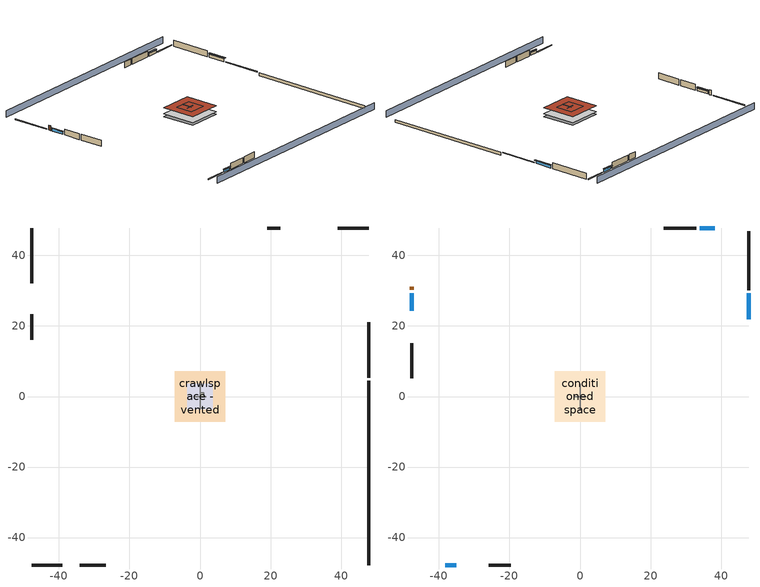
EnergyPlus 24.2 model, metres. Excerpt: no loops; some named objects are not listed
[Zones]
central ac and furnace airloop ret air zone
 floor adiabatic (AdiabaticConst): 0,0 0,1 1,1 1,0 z0
 wall adiabatic (AdiabaticConst): 0,1 0,0 1,0 1,1 0,1 z0:1
 ceiling adiabatic (AdiabaticConst): 1,0 1,1 0,1 0,0 z1
crawlspace - vented
 floor foundation (Slab2 construction): -7.11,-7.11 -7.11,7.11 7.11,7.11 7.11,-7.11 z-0.91
 wall outside (RimJoist1 construction): 47.78,5.36 47.78,21.03 z0.3:0.61
 wall outside (RimJoist2 construction): -47.78,-47.78 -39.1,-47.78 z0.3:0.61
 wall outside (RimJoist3 construction): -47.78,47.78 -47.78,32.12 z0.3:0.61
 wall outside (RimJoist4 construction): 47.78,47.78 39.1,47.78 z0.3:0.61
 wall foundation (FoundationWall1 construction): 47.78,-47.78 47.78,4.43 z-0.91:0.3
garage
 floor foundation (Slab1 construction): -3.66,-3.66 -3.66,3.66 3.66,3.66 3.66,-3.66 z0
 wall outside (Wall1 construction): -34.1,-47.78 -26.79,-47.78 z0.3:2.74
 wall outside (Wall2 construction): -47.78,23.36 -47.78,16.04 z0.3:2.74
 wall outside (Wall9 construction): 22.78,47.78 19.12,47.78 z0.3:2.74
 wall to conditioned space (Wall5 construction Reversed): 0,-3.66 0,3.66 z0.3:2.74
 wall to conditioned space (Wall6 construction Reversed): 1.83,0 -1.83,0 z0.3:2.74
 roof outside (Roof1 construction): -3.66,3.66 -3.66,-3.66 3.66,-3.66 3.66,3.66 z2.74
conditioned space
 floor to crawlspace - vented (Floor1 construction): -7.11,-7.11 -7.11,7.11 7.11,7.11 7.11,-7.11 z0.3
 wall outside (AdiabaticWallConstruction 1): -47.78,31.19 -47.78,30.27 z0.3:2.34
 wall outside (AdiabaticWallConstruction): 47.78,21.95 47.78,29.27 z0.3:1.52; -38.17,-47.78 -35.03,-47.78 z0.3:1.37; -47.78,29.34 -47.78,24.28 z0.3:1.43; 38.17,47.78 33.89,47.78 z0.3:1.46
 wall outside (Wall3 construction): 47.78,30.2 47.78,46.85 z0.3:2.74
 wall outside (Wall4 construction): -25.86,-47.78 -19.6,-47.78 z0.3:2.74
 wall outside (Wall7 construction): -47.78,15.11 -47.78,5.22 z0.3:2.74
 wall outside (Wall8 construction): 32.96,47.78 23.71,47.78 z0.3:2.74
 window (WindowConstruction): 47.78,21.96 47.78,29.27 z0.3:1.52
 window (WindowConstruction 1): -38.17,-47.78 -35.03,-47.78 z0.3:1.37
 window (WindowConstruction 2): -47.78,29.34 -47.78,24.29 z0.3:1.43
 window (WindowConstruction 3): 38.17,47.78 33.89,47.78 z0.3:1.46
 door (Door): -47.78,31.19 -47.78,30.27 z0.3:2.34
 roof outside (Roof2 construction): -7.11,7.11 -7.11,-7.11 7.11,-7.11 7.11,7.11 z2.74
shading: 47.78,52.35 -47.78,52.35 / -47.78,-52.35 47.78,-52.35 z0:2.74; 47.78,29.58 47.78,21.65 48.39,21.65 48.39,29.58 z1.83; -34.73,-47.78 -38.47,-47.78 -38.47,-48.39 -34.73,-48.39 z1.68; -47.78,23.98 -47.78,29.65 -48.39,29.65 -48.39,23.98 z1.74; 33.59,47.78 38.47,47.78 38.47,48.39 33.59,48.39 z1.77
[Building]
Building 1: Terrain=Suburbs
[Site:Location]
Portland Intl Arpt_OR: Latitude {deg}=45.59; Longitude {deg}=-122.6; Time Zone {hr}=-8; Elevation {m}=33; Keep Site Location Information=Yes
[Site:GroundTemperature:Shallow]
10.2558, 8.96328, 8.85977, 9.47314, 11.9355, 14.3863, 16.5111, 17.8571, 17.9714, 16.8767, 14.8061, 12.4304
[Site:WaterMainsTemperature]
Calculation Method=Schedule; Temperature Schedule=mains temperature schedule
[Material] Roughness=Rough; Thermal Absorptance=0.9
Name | Thickness {m} | Conductivity {W/m-K} | Density {kg/m3} | Specific Heat {J/kg-K} | Solar Absorptance | Visible Absorptance
asphalt or fiberglass shingles | 0.00635 | 0.162714 | 1121.4 | 1465.45 | 0.85 | 0.85
concrete 4.0 in. | 0.1016 | 1.803125 | 2242.8 | 837.4 | 0.7 | 0.7
concrete 8.0 in. | 0.2032 | 1.803125 | 2242.8 | 837.4 | 0.7 | 0.7
door material | 0.04445 | 0.0612267 | 512.64 | 1214.23 | 0.7 | 0.7
floor covering | 0.0127 | 0.0433444 | 54.468 | 1339.84 | 0.6 | 0.6
floor stud and cavity | 0.1397 | 0.923637 | 92.3553 | 1139.71 | 0.7 | 0.7
furniture material conditioned space 1; furniture material garage 1 | 0.1524 | 0.115458 | 640.8 | 1214.23 | 0.6 | 0.6
gypsum board | 0.0127 | 0.160291 | 801 | 837.4 | 0.6 | 0.6
osb sheathing 0.5 in. | 0.0127 | 0.115458 | 512.64 | 1214.23 | 0.6 | 0.6
osb sheathing 0.5 in. 1; osb sheathing 0.5 in. 2; osb sheathing 0.5 in. 3 | 0.0127 | 0.115458 | 512.64 | 1214.23 | 0.7 | 0.7
osb sheathing 0.75 in. | 0.01905 | 0.115458 | 512.64 | 1214.23 | 0.7 | 0.7
rim joist stud and cavity | 0.0508 | 0.178688 | 50.32683 | 1063.81 | 0.6 | 0.6
roof rigid ins | 0.00254769 | 0.029427 | 32.04 | 1214.23 | 0.7 | 0.7
roof stud and cavity | 0.2032 | 1.02181 | 78.34581 | 1123.46 | 0.7 | 0.7
soil 0.5 in. | 0.0127 | 0.8655 | 1842.3 | 418.7 | 0.7 | 0.7
wall rigid ins | 0.512978 | 0.029427 | 32.04 | 1214.23 | 0.7 | 0.7
wall stud and cavity | 0.1397 | 0.727959 | 139.0536 | 1170.24 | 0.6 | 0.6
wall stud and cavity 1 | 0.1397 | 0.117713 | 139.0536 | 1170.24 | 0.7 | 0.7
wall stud and cavity 2 | 0.1397 | 0.103501 | 139.0536 | 1170.24 | 0.7 | 0.7
wall stud and cavity 3 | 0.0889 | 0.380278 | 52.3479 | 1209.89 | 0.7 | 0.7
wall stud and cavity 4 | 0.0889 | 0.391764 | 83.0341 | 1211.67 | 0.7 | 0.7
wood siding | 0.0254 | 0.102417 | 544.68 | 1172.36 | 0.85 | 0.85
wood siding 1; wood siding 2 | 0.0254 | 0.102417 | 544.68 | 1172.36 | 0.7 | 0.7
[Material:NoMass]
Adiabatic: Roughness=Rough; Thermal Resistance {m2-K/W}=176.1; Thermal Absorptance=0.9; Solar Absorptance=0.7; Visible Absorptance=0.7
[WindowMaterial:SimpleGlazingSystem]
WindowMaterial: U-Factor {W/m2-K}=2.15764; Solar Heat Gain Coefficient=0.44
[Construction]
AdiabaticConst: Adiabatic
AdiabaticWallConstruction: wood siding 1, wall rigid ins, wall stud and cavity 3, gypsum board
AdiabaticWallConstruction 1: wood siding 2, wall rigid ins, wall stud and cavity 3, gypsum board
Door: door material
Floor1 construction: floor stud and cavity, osb sheathing 0.75 in., floor covering
FoundationWall1 construction: concrete 8.0 in.
furniture construction conditioned space 1: furniture material conditioned space 1
furniture construction garage 1: furniture material garage 1
PartitionWallConstruction: gypsum board, wall stud and cavity 4, gypsum board
RimJoist1 construction; RimJoist2 construction; RimJoist3 construction; RimJoist4 construction: wood siding, rim joist stud and cavity
Roof1 construction: asphalt or fiberglass shingles, roof rigid ins, osb sheathing 0.5 in.
Roof2 construction: asphalt or fiberglass shingles, osb sheathing 0.75 in., roof stud and cavity, gypsum board
Slab1 construction: concrete 4.0 in.
Slab2 construction: soil 0.5 in.
Wall1 construction; Wall2 construction: wood siding, osb sheathing 0.5 in. 1, wall stud and cavity
Wall3 construction; Wall4 construction: wood siding, osb sheathing 0.5 in. 1, wall stud and cavity 1, gypsum board
Wall5 construction Reversed: gypsum board, wall stud and cavity 2, osb sheathing 0.5 in. 2
Wall6 construction Reversed: gypsum board, wall stud and cavity 2, osb sheathing 0.5 in. 3
Wall7 construction; Wall8 construction: wood siding, osb sheathing 0.5 in. 2, wall stud and cavity 1, gypsum board
Wall9 construction: wood siding, osb sheathing 0.5 in. 2, wall stud and cavity
WindowConstruction; WindowConstruction 1; WindowConstruction 2; WindowConstruction 3: WindowMaterial
[Zone] Multiplier=1
Name | Volume {m3} | Part of Total Floor Area
central ac and furnace airloop ret air zone | 1 | No
conditioned space | 493.619 | Yes
crawlspace - vented | 246.81 | Yes
garage | 130.484 | Yes
[Space]
Name | Zone | Space Type | Volume {m3}
central ac and furnace airloop ret air space | central ac and furnace airloop ret air zone | Plenum Space Type
conditioned space 1 | conditioned space |  | 493.619
crawlspace - vented 1 | crawlspace - vented |  | 246.81
garage 1 | garage |  | 130.484
[SpaceList]
Plenum Space Type: central ac and furnace airloop ret air space
[OtherEquipment] Design Level Calculation Method=EquipmentLevel
Name | Fuel Type | Zone or ZoneList or Space or SpaceList | Schedule | Design Level {W} | Fraction Latent | Fraction Radiant | Fraction Lost
central ac and furnace airloop_0 RetCondToRP; central ac and furnace airloop_0 RetSensLkToRP | None | central ac and furnace airloop ret air space | Always On Discrete | 0 | 0 | 0 | 0
central ac and furnace airloop_0 RetLatLkToRP | None | central ac and furnace airloop ret air space | Always On Discrete | 0 | 1 | 0 | 0
central ac and furnace airloop_0 SupCondToLv; central ac and furnace airloop_0 SupSensLkToCond; mech vent house fan sensible load | None | conditioned space 1 | Always On Discrete | 0 | 0 | 0 | 0
central ac and furnace airloop_0 SupLatLkToCond; mech vent house fan latent load | None | conditioned space 1 | Always On Discrete | 0 | 1 | 0 | 0
clothes dryer 1 | Electricity | conditioned space 1 | clothes dryer schedule | 0 | 0 | 0 | 1
cooking range 1 | NaturalGas | conditioned space 1 | cooking range schedule | 0 | 0 | 0 | 1
general water use latent | None | conditioned space 1 | general water use schedule | 0 | 1 | 0 | 0
general water use sensible | None | conditioned space 1 | general water use schedule | 0 | 0 | 0.6 | 0
central ac and furnace airloop_0 RetCondToDZ; central ac and furnace airloop_0 SupCondToDZ; central ac and furnace airloop_0 SupSensLkToDZ | None | crawlspace - vented 1 | Always On Discrete | 0 | 0 | 0 | 0
central ac and furnace airloop_0 SupLatLkToDZ | None | crawlspace - vented 1 | Always On Discrete | 0 | 1 | 0 | 0
water heater energy adjustment1 | Electricity | garage 1 | Always On Discrete | 0.01 | 0 | 0 | 1
water heater lat | None | garage 1 | Always On Discrete | 0 | 1 | 0 | 0
water heater sens | None | garage 1 | Always On Discrete | 0 | 0 | 0 | 0
[SurfaceProperty:IncidentSolarMultiplier] Incident Solar Multiplier=1; Incident Solar Multiplier Schedule=trans schedule winter=0.85 summer=0.7
Window1; Window2; Window3; Window4
[InternalMass]
Name | Construction | Zone or ZoneList | Space or SpaceList | Surface Area {m2}
furniture mass conditioned space 1 | furniture construction conditioned space 1 | conditioned space | conditioned space 1 | 80.97429
partition wall mass | PartitionWallConstruction | conditioned space | conditioned space 1 | 202.436
furniture mass garage 1 | furniture construction garage 1 | garage | garage 1 | 5.35122
[ElectricEquipment] Design Level Calculation Method=EquipmentLevel; Fraction Latent=0
Name | Zone or ZoneList or Space or SpaceList | Schedule | Design Level {W} | Fraction Radiant | Fraction Lost
clothes dryer | conditioned space 1 | clothes dryer schedule | 0 | 0 | 1
clothes washer | conditioned space 1 | clothes washer schedule | 0 | 0 | 1
cooking range | conditioned space 1 | cooking range schedule | 0 | 0 | 1
dishwasher | conditioned space 1 | dishwasher schedule | 0 | 0 | 1
fridge | conditioned space 1 | fridge schedule | 43.7215 | 0.6 | 0
mech vent house fan | conditioned space 1 | mech vent house fan schedule | 0 | 0 | 1
mech vent house fan cfis | conditioned space 1 | mech vent house fan cfis schedule | 0 | 0 | 0
whole house fan | conditioned space 1 | Always On Discrete | 0 | 0 | 1
fridge 1 | garage 1 | fridge schedule 1 | 100.822 | 0.6 | 0
[ZoneInfiltration:DesignFlowRate] Schedule=Always On Discrete
Name | Zone or ZoneList or Space or SpaceList | Design Flow Rate Calculation Method | Design Flow Rate {m3/s} | Air Changes per Hour {1/hr} | Constant Term Coefficient | Temperature Term Coefficient | Velocity Term Coefficient | Velocity Squared Term Coefficient
infil flow; natural vent flow; whole house fan flow | conditioned space 1 | Flow/Zone | 0
crawlspace_vented 1 duct leakage imbalance infil flow | crawlspace - vented 1 | Flow/Zone | 0
infil crawlspace - vented 1 | crawlspace - vented 1 | AirChanges/Hour |  | 2.6013 | 1 | 0 | 0 | 0
[ZoneMixing] Schedule=Always On Continuous; Design Flow Rate Calculation Method=Flow/Zone; Design Flow Rate {m3/s}=0
Name | Zone or Space | Source Zone or Space
central ac and furnace airloop_0 ZoneMixDZToCond mix | conditioned space | crawlspace - vented
central ac and furnace airloop_0 ZoneMixCondToDZ mix | crawlspace - vented | conditioned space
[SurfaceProperty:ExposedFoundationPerimeter] Exposed Perimeter Calculation Method=TotalExposedPerimeter
Name | Total Exposed Perimeter {m}
Slab2 | 52.21224
Slab1 | 18.288
[ZoneInfiltration:EffectiveLeakageArea]
infil garage 1: Zone or Space=garage 1; Schedule=Always On Discrete; Effective Air Leakage Area {cm2}=815.51; Stack Coefficient=0.000129147; Wind Coefficient=4.64657e-05
[AvailabilityManager:Scheduled]
central ac and furnace airloop Availability Manager: Schedule=Always On Discrete
[AirLoopHVAC:ReturnPlenum]
Air Loop HVAC Return Plenum 1: Zone=central ac and furnace airloop ret air zone
[Foundation:Kiva] Wall Depth Below Slab {m}=0.2032
Name | Initial Indoor Air Temperature {C} | Wall Height Above Grade {m}
Foundation Kiva 1 | 13.4258 | 0.1016
Foundation Kiva 2 | 7.19436 | 0.3048
[Foundation:Kiva:Settings]
Soil Conductivity {W/m-K}=0.8655; Soil Density {kg/m3}=1842.3; Soil Specific Heat {J/kg-K}=418.7; Ground Solar Absorptivity=0.9; Ground Thermal Absorptivity=0.9; Ground Surface Roughness {m}=0.03; Far-Field Width {m}=40; Deep-Ground Boundary Condition=ZeroFlux; Deep-Ground Depth {m}=40; Minimum Cell Dimension {m}=0.2; Maximum Cell Growth Coefficient=3; Simulation Timestep=Timestep
[EnergyManagementSystem:GlobalVariable]
central_ac_and_furnace_airloop_0_DuctImbalLkExhFanEquivCond
central_ac_and_furnace_airloop_0_DuctImbalLkExhFanEquivDZ
central_ac_and_furnace_airloop_0_DuctImbalLkSupFanEquivCond
central_ac_and_furnace_airloop_0_DuctImbalLkSupFanEquivDZ
central_ac_and_furnace_airloop_0_DZ_T
central_ac_and_furnace_airloop_0_DZ_W
central_ac_and_furnace_airloop_0_RetCondToDZ
central_ac_and_furnace_airloop_0_RetCondToRP
central_ac_and_furnace_airloop_0_RetLatLkToRP
central_ac_and_furnace_airloop_0_RetSensLkToRP
central_ac_and_furnace_airloop_0_SupCondToDZ
central_ac_and_furnace_airloop_0_SupCondToLv
central_ac_and_furnace_airloop_0_SupLatLkToCond
central_ac_and_furnace_airloop_0_SupLatLkToDZ
central_ac_and_furnace_airloop_0_SupSensLkToCond
central_ac_and_furnace_airloop_0_SupSensLkToDZ
central_ac_and_furnace_airloop_0_ZoneMixCondToDZ
central_ac_and_furnace_airloop_0_ZoneMixDZToCond
central_ac_and_furnace_airloop_AH_MFR
central_ac_and_furnace_airloop_AH_Tout
central_ac_and_furnace_airloop_AH_VFR
central_ac_and_furnace_airloop_AH_Wout
central_ac_and_furnace_airloop_Fan_RTF
central_ac_and_furnace_airloop_RA_T
central_ac_and_furnace_airloop_Ra_W
infil_program_Qfan
infil_program_Qinf
natural_vent_program_Qnv
natural_vent_program_Qwhf
[EnergyManagementSystem:Sensor]
Name | Output:Variable or Output:Meter Index Key | Output:Variable or Output:Meter
airflow_gain | infil flow | Infiltration Sensible Heat Gain Energy
airflow_gain_1 | natural vent flow | Infiltration Sensible Heat Gain Energy
airflow_gain_2 | whole house fan flow | Infiltration Sensible Heat Gain Energy
airflow_loss | infil flow | Infiltration Sensible Heat Loss Energy
airflow_loss_1 | natural vent flow | Infiltration Sensible Heat Loss Energy
airflow_loss_2 | whole house fan flow | Infiltration Sensible Heat Loss Energy
central_ac_and_furnace_airloop_0_DZ_T_s | crawlspace - vented | Zone Air Temperature
central_ac_and_furnace_airloop_0_DZ_W_s | crawlspace - vented | Zone Mean Air Humidity Ratio
central_ac_and_furnace_airloop_AH_MFR_s | Node 6 | System Node Mass Flow Rate
central_ac_and_furnace_airloop_AH_Tout_s | Node 6 | System Node Temperature
central_ac_and_furnace_airloop_AH_VFR_s | Node 6 | System Node Current Density Volume Flow Rate
central_ac_and_furnace_airloop_AH_Wout_s | Node 6 | System Node Humidity Ratio
central_ac_and_furnace_airloop_RA_T_s | Node 9 | System Node Temperature
central_ac_and_furnace_airloop_Ra_W_s | Node 9 | System Node Humidity Ratio
clg_load_cond |  | Cooling:EnergyTransfer:Zone:CONDITIONED SPACE
clg_load_duct |  | Cooling:EnergyTransfer:Zone:CENTRAL AC AND FURNACE AIRLOOP RET AIR ZONE
clg_sp_s; clg_sp_s_1 | cooling setpoint | Schedule Value
cool_season | cooling season schedule | Schedule Value
ducts_conv | central ac and furnace airloop_0 RetCondToRP | Other Equipment Convective Heating Energy
ducts_conv_1 | central ac and furnace airloop_0 RetLatLkToRP | Other Equipment Convective Heating Energy
ducts_conv_2 | central ac and furnace airloop_0 RetSensLkToRP | Other Equipment Convective Heating Energy
ducts_conv_3 | central ac and furnace airloop_0 SupCondToLv | Other Equipment Convective Heating Energy
ducts_conv_4 | central ac and furnace airloop_0 SupLatLkToCond | Other Equipment Convective Heating Energy
ducts_conv_5 | central ac and furnace airloop_0 SupSensLkToCond | Other Equipment Convective Heating Energy
ducts_rad | central ac and furnace airloop_0 RetCondToRP | Other Equipment Radiant Heating Energy
ducts_rad_1 | central ac and furnace airloop_0 RetLatLkToRP | Other Equipment Radiant Heating Energy
ducts_rad_2 | central ac and furnace airloop_0 RetSensLkToRP | Other Equipment Radiant Heating Energy
ducts_rad_3 | central ac and furnace airloop_0 SupCondToLv | Other Equipment Radiant Heating Energy
ducts_rad_4 | central ac and furnace airloop_0 SupLatLkToCond | Other Equipment Radiant Heating Energy
ducts_rad_5 | central ac and furnace airloop_0 SupSensLkToCond | Other Equipment Radiant Heating Energy
fridge_tin_s_1; water_heater_amb_temp | garage | Zone Mean Air Temperature
htg_load_cond |  | Heating:EnergyTransfer:Zone:CONDITIONED SPACE
htg_load_duct |  | Heating:EnergyTransfer:Zone:CENTRAL AC AND FURNACE AIRLOOP RET AIR ZONE
htg_sp_s; htg_sp_s_1 | heating setpoint | Schedule Value
ig_ee_conv | clothes dryer | Electric Equipment Convective Heating Energy
ig_ee_conv_2 | cooking range | Electric Equipment Convective Heating Energy
ig_ee_conv_4 | fridge | Electric Equipment Convective Heating Energy
ig_ee_conv_5 | whole house fan | Electric Equipment Convective Heating Energy
ig_ee_rad | clothes dryer | Electric Equipment Radiant Heating Energy
ig_ee_rad_2 | cooking range | Electric Equipment Radiant Heating Energy
ig_ee_rad_4 | fridge | Electric Equipment Radiant Heating Energy
ig_ee_rad_5 | whole house fan | Electric Equipment Radiant Heating Energy
ig_oe_conv | clothes dryer 1 | Other Equipment Convective Heating Energy
ig_oe_conv_1 | cooking range 1 | Other Equipment Convective Heating Energy
ig_oe_conv_2 | general water use latent | Other Equipment Convective Heating Energy
ig_oe_conv_3 | general water use sensible | Other Equipment Convective Heating Energy
ig_oe_rad | clothes dryer 1 | Other Equipment Radiant Heating Energy
ig_oe_rad_1 | cooking range 1 | Other Equipment Radiant Heating Energy
ig_oe_rad_2 | general water use latent | Other Equipment Radiant Heating Energy
ig_oe_rad_3 | general water use sensible | Other Equipment Radiant Heating Energy
im_conv | furniture mass conditioned space 1 | Surface Inside Face Convection Heat Gain Energy
im_conv_1 | partition wall mass | Surface Inside Face Convection Heat Gain Energy
im_ig | furniture mass conditioned space 1 | Surface Inside Face Internal Gains Radiation Heat Gain Energy
im_ig_1 | partition wall mass | Surface Inside Face Internal Gains Radiation Heat Gain Energy
im_lgt | furniture mass conditioned space 1 | Surface Inside Face Lights Radiation Heat Gain Energy
im_lgt_1 | partition wall mass | Surface Inside Face Lights Radiation Heat Gain Energy
im_sol | furniture mass conditioned space 1 | Surface Inside Face Solar Radiation Heat Gain Energy
im_sol_1 | partition wall mass | Surface Inside Face Solar Radiation Heat Gain Energy
im_surf | furniture mass conditioned space 1 | Surface Inside Face Net Surface Thermal Radiation Heat Gain Energy
im_surf_1 | partition wall mass | Surface Inside Face Net Surface Thermal Radiation Heat Gain Energy
mv_conv | mech vent house fan | Electric Equipment Convective Heating Energy
mv_conv_1 | mech vent house fan cfis | Electric Equipment Convective Heating Energy
mv_conv_2 | mech vent house fan latent load | Other Equipment Convective Heating Energy
mv_conv_3 | mech vent house fan sensible load | Other Equipment Convective Heating Energy
mv_rad | mech vent house fan | Electric Equipment Radiant Heating Energy
mv_rad_1 | mech vent house fan cfis | Electric Equipment Radiant Heating Energy
mv_rad_2 | mech vent house fan latent load | Other Equipment Radiant Heating Energy
mv_rad_3 | mech vent house fan sensible load | Other Equipment Radiant Heating Energy
natural_vent_s | natural vent schedule | Schedule Value
out_pb_s |  | Site Outdoor Air Barometric Pressure
out_wt_s |  | Site Outdoor Air Humidity Ratio
site_vw_s |  | Site Wind Speed
ss_back_out | Window1 | Surface Window Shortwave from Zone Back Out Window Heat Transfer Rate
ss_back_out_1 | Window2 | Surface Window Shortwave from Zone Back Out Window Heat Transfer Rate
ss_back_out_2 | Window3 | Surface Window Shortwave from Zone Back Out Window Heat Transfer Rate
ss_back_out_3 | Window4 | Surface Window Shortwave from Zone Back Out Window Heat Transfer Rate
ss_conv | Door1 | Surface Inside Face Convection Heat Gain Energy
ss_conv_1 | Window1 | Surface Inside Face Convection Heat Gain Energy
ss_conv_2 | Window2 | Surface Inside Face Convection Heat Gain Energy
ss_conv_3 | Window3 | Surface Inside Face Convection Heat Gain Energy
ss_conv_4 | Window4 | Surface Inside Face Convection Heat Gain Energy
ss_ig | Door1 | Surface Inside Face Internal Gains Radiation Heat Gain Energy
ss_ig_1 | Window1 | Surface Inside Face Internal Gains Radiation Heat Gain Energy
ss_ig_2 | Window2 | Surface Inside Face Internal Gains Radiation Heat Gain Energy
ss_ig_3 | Window3 | Surface Inside Face Internal Gains Radiation Heat Gain Energy
ss_ig_4 | Window4 | Surface Inside Face Internal Gains Radiation Heat Gain Energy
ss_lgt | Door1 | Surface Inside Face Lights Radiation Heat Gain Energy
ss_sol | Door1 | Surface Inside Face Solar Radiation Heat Gain Energy
ss_surf | Door1 | Surface Inside Face Net Surface Thermal Radiation Heat Gain Energy
ss_surf_1 | Window1 | Surface Inside Face Net Surface Thermal Radiation Heat Gain Energy
ss_surf_2 | Window2 | Surface Inside Face Net Surface Thermal Radiation Heat Gain Energy
ss_surf_3 | Window3 | Surface Inside Face Net Surface Thermal Radiation Heat Gain Energy
ss_surf_4 | Window4 | Surface Inside Face Net Surface Thermal Radiation Heat Gain Energy
ss_trans_in | Window1 | Surface Window Transmitted Solar Radiation Rate
ss_trans_in_1 | Window2 | Surface Window Transmitted Solar Radiation Rate
ss_trans_in_2 | Window3 | Surface Window Transmitted Solar Radiation Rate
ss_trans_in_3 | Window4 | Surface Window Transmitted Solar Radiation Rate
ss_trans_out | Window1 | Surface Inside Face Initial Transmitted Diffuse Transmitted Out Window Solar Radiation Rate
ss_trans_out_1 | Window2 | Surface Inside Face Initial Transmitted Diffuse Transmitted Out Window Solar Radiation Rate
ss_trans_out_2 | Window3 | Surface Inside Face Initial Transmitted Diffuse Transmitted Out Window Solar Radiation Rate
ss_trans_out_3 | Window4 | Surface Inside Face Initial Transmitted Diffuse Transmitted Out Window Solar Radiation Rate
s_conv | Floor1 | Surface Inside Face Convection Heat Gain Energy
s_conv_1 | Roof2 | Surface Inside Face Convection Heat Gain Energy
s_conv_2 | Wall3 | Surface Inside Face Convection Heat Gain Energy
s_conv_3 | Wall4 | Surface Inside Face Convection Heat Gain Energy
s_conv_4 | Wall5 | Surface Inside Face Convection Heat Gain Energy
s_conv_5 | Wall6 | Surface Inside Face Convection Heat Gain Energy
s_conv_6 | Wall7 | Surface Inside Face Convection Heat Gain Energy
s_conv_7 | Wall8 | Surface Inside Face Convection Heat Gain Energy
s_ig | Floor1 | Surface Inside Face Internal Gains Radiation Heat Gain Energy
s_ig_1 | Roof2 | Surface Inside Face Internal Gains Radiation Heat Gain Energy
s_ig_2 | Wall3 | Surface Inside Face Internal Gains Radiation Heat Gain Energy
s_ig_3 | Wall4 | Surface Inside Face Internal Gains Radiation Heat Gain Energy
s_ig_4 | Wall5 | Surface Inside Face Internal Gains Radiation Heat Gain Energy
s_ig_5 | Wall6 | Surface Inside Face Internal Gains Radiation Heat Gain Energy
s_ig_6 | Wall7 | Surface Inside Face Internal Gains Radiation Heat Gain Energy
s_ig_7 | Wall8 | Surface Inside Face Internal Gains Radiation Heat Gain Energy
s_lgt | Floor1 | Surface Inside Face Lights Radiation Heat Gain Energy
s_lgt_1 | Roof2 | Surface Inside Face Lights Radiation Heat Gain Energy
s_lgt_2 | Wall3 | Surface Inside Face Lights Radiation Heat Gain Energy
s_lgt_3 | Wall4 | Surface Inside Face Lights Radiation Heat Gain Energy
s_lgt_4 | Wall5 | Surface Inside Face Lights Radiation Heat Gain Energy
s_lgt_5 | Wall6 | Surface Inside Face Lights Radiation Heat Gain Energy
s_lgt_6 | Wall7 | Surface Inside Face Lights Radiation Heat Gain Energy
s_lgt_7 | Wall8 | Surface Inside Face Lights Radiation Heat Gain Energy
s_sol | Floor1 | Surface Inside Face Solar Radiation Heat Gain Energy
s_sol_1 | Roof2 | Surface Inside Face Solar Radiation Heat Gain Energy
s_sol_2 | Wall3 | Surface Inside Face Solar Radiation Heat Gain Energy
s_sol_3 | Wall4 | Surface Inside Face Solar Radiation Heat Gain Energy
s_sol_4 | Wall5 | Surface Inside Face Solar Radiation Heat Gain Energy
s_sol_5 | Wall6 | Surface Inside Face Solar Radiation Heat Gain Energy
s_sol_6 | Wall7 | Surface Inside Face Solar Radiation Heat Gain Energy
s_sol_7 | Wall8 | Surface Inside Face Solar Radiation Heat Gain Energy
s_surf | Floor1 | Surface Inside Face Net Surface Thermal Radiation Heat Gain Energy
s_surf_1 | Roof2 | Surface Inside Face Net Surface Thermal Radiation Heat Gain Energy
s_surf_2 | Wall3 | Surface Inside Face Net Surface Thermal Radiation Heat Gain Energy
s_surf_3 | Wall4 | Surface Inside Face Net Surface Thermal Radiation Heat Gain Energy
s_surf_4 | Wall5 | Surface Inside Face Net Surface Thermal Radiation Heat Gain Energy
s_surf_5 | Wall6 | Surface Inside Face Net Surface Thermal Radiation Heat Gain Energy
s_surf_6 | Wall7 | Surface Inside Face Net Surface Thermal Radiation Heat Gain Energy
s_surf_7 | Wall8 | Surface Inside Face Net Surface Thermal Radiation Heat Gain Energy
water_heater_amb_rh | garage | Zone Air Relative Humidity
water_heater_T_set | water heater setpoint | Schedule Value
[EnergyManagementSystem:Actuator]
Name | Actuated Component Unique | Actuated Component Type | Actuated Component Control Type
central_ac_and_furnace_airloop_0_RetCondToDZ_act | central ac and furnace airloop_0 RetCondToDZ | OtherEquipment | Power Level
central_ac_and_furnace_airloop_0_RetCondToRP_act | central ac and furnace airloop_0 RetCondToRP | OtherEquipment | Power Level
central_ac_and_furnace_airloop_0_RetLatLkToRP_act | central ac and furnace airloop_0 RetLatLkToRP | OtherEquipment | Power Level
central_ac_and_furnace_airloop_0_RetSensLkToRP_act | central ac and furnace airloop_0 RetSensLkToRP | OtherEquipment | Power Level
central_ac_and_furnace_airloop_0_SupCondToDZ_act | central ac and furnace airloop_0 SupCondToDZ | OtherEquipment | Power Level
central_ac_and_furnace_airloop_0_SupCondToLv_act | central ac and furnace airloop_0 SupCondToLv | OtherEquipment | Power Level
central_ac_and_furnace_airloop_0_SupLatLkToCond_act | central ac and furnace airloop_0 SupLatLkToCond | OtherEquipment | Power Level
central_ac_and_furnace_airloop_0_SupLatLkToDZ_act | central ac and furnace airloop_0 SupLatLkToDZ | OtherEquipment | Power Level
central_ac_and_furnace_airloop_0_SupSensLkToCond_act | central ac and furnace airloop_0 SupSensLkToCond | OtherEquipment | Power Level
central_ac_and_furnace_airloop_0_SupSensLkToDZ_act | central ac and furnace airloop_0 SupSensLkToDZ | OtherEquipment | Power Level
central_ac_and_furnace_airloop_0_ZoneMixCondToDZ_mix_act | central ac and furnace airloop_0 ZoneMixCondToDZ mix | ZoneMixing | Air Exchange Flow Rate
central_ac_and_furnace_airloop_0_ZoneMixDZToCond_mix_act | central ac and furnace airloop_0 ZoneMixDZToCond mix | ZoneMixing | Air Exchange Flow Rate
crawlspace_vented_1_duct_leakage_imbalance_infil_flow_act | crawlspace_vented 1 duct leakage imbalance infil flow | Zone Infiltration | Air Exchange Flow Rate
fridge_schedule_1_act | fridge schedule 1 | Schedule:Constant | Schedule Value
fridge_schedule_act | fridge schedule | Schedule:Constant | Schedule Value
[Schedule:Constant]
Name | Hourly Value
Always On Discrete; mech vent house fan schedule; mech vent house fan cfis schedule; Always On Continuous | 1
fridge schedule; fridge schedule 1 | 0
[Schedule:Day:Interval]
trans schedule winter=0.85 summer=0.7 day; trans schedule winter=0.85 summer=0.7 day 2: No, 24:00, 0.85
trans schedule winter=0.85 summer=0.7 day 1: No, 24:00, 0.7
trans schedule winter=0.85 summer=0.7 default day; clothes dryer schedule day 1; clothes dryer schedule default day; clothes washer schedule day 1; clothes washer schedule default day; cooking range schedule day 1; cooking range schedule default day; dishwasher schedule day 1; dishwasher schedule default day; general water use schedule day 1; general water use schedule default day: No, 24:00, 0
[Schedule:Week:Daily]
trans schedule winter=0.85 summer=0.7 Week Rule - Jan1-May26: trans schedule winter=0.85 summer=0.7 day, trans schedule winter=0.85 summer=0.7 day, trans schedule winter=0.85 summer=0.7 day, trans schedule winter=0.85 summer=0.7 day, trans schedule winter=0.85 summer=0.7 day, trans schedule winter=0.85 summer=0.7 day, trans schedule winter=0.85 summer=0.7 day, trans schedule winter=0.85 summer=0.7 default day, trans schedule winter=0.85 summer=0.7 default day, trans schedule winter=0.85 summer=0.7 default day, trans schedule winter=0.85 summer=0.7 default day, trans schedule winter=0.85 summer=0.7 default day
trans schedule winter=0.85 summer=0.7 Week Rule - May27-Jun2: trans schedule winter=0.85 summer=0.7 day, trans schedule winter=0.85 summer=0.7 day, trans schedule winter=0.85 summer=0.7 day, trans schedule winter=0.85 summer=0.7 day, trans schedule winter=0.85 summer=0.7 day, trans schedule winter=0.85 summer=0.7 day 1, trans schedule winter=0.85 summer=0.7 day 1, trans schedule winter=0.85 summer=0.7 default day, trans schedule winter=0.85 summer=0.7 default day, trans schedule winter=0.85 summer=0.7 default day, trans schedule winter=0.85 summer=0.7 default day, trans schedule winter=0.85 summer=0.7 default day
trans schedule winter=0.85 summer=0.7 Week Rule - Jun3-Sep29: trans schedule winter=0.85 summer=0.7 day 1, trans schedule winter=0.85 summer=0.7 day 1, trans schedule winter=0.85 summer=0.7 day 1, trans schedule winter=0.85 summer=0.7 day 1, trans schedule winter=0.85 summer=0.7 day 1, trans schedule winter=0.85 summer=0.7 day 1, trans schedule winter=0.85 summer=0.7 day 1, trans schedule winter=0.85 summer=0.7 default day, trans schedule winter=0.85 summer=0.7 default day, trans schedule winter=0.85 summer=0.7 default day, trans schedule winter=0.85 summer=0.7 default day, trans schedule winter=0.85 summer=0.7 default day
trans schedule winter=0.85 summer=0.7 Week Rule - Sep30-Oct6: trans schedule winter=0.85 summer=0.7 day 1, trans schedule winter=0.85 summer=0.7 day 2, trans schedule winter=0.85 summer=0.7 day 2, trans schedule winter=0.85 summer=0.7 day 2, trans schedule winter=0.85 summer=0.7 day 2, trans schedule winter=0.85 summer=0.7 day 2, trans schedule winter=0.85 summer=0.7 day 2, trans schedule winter=0.85 summer=0.7 default day, trans schedule winter=0.85 summer=0.7 default day, trans schedule winter=0.85 summer=0.7 default day, trans schedule winter=0.85 summer=0.7 default day, trans schedule winter=0.85 summer=0.7 default day
trans schedule winter=0.85 summer=0.7 Week Rule - Oct7-Dec31: trans schedule winter=0.85 summer=0.7 day 2, trans schedule winter=0.85 summer=0.7 day 2, trans schedule winter=0.85 summer=0.7 day 2, trans schedule winter=0.85 summer=0.7 day 2, trans schedule winter=0.85 summer=0.7 day 2, trans schedule winter=0.85 summer=0.7 day 2, trans schedule winter=0.85 summer=0.7 day 2, trans schedule winter=0.85 summer=0.7 default day, trans schedule winter=0.85 summer=0.7 default day, trans schedule winter=0.85 summer=0.7 default day, trans schedule winter=0.85 summer=0.7 default day, trans schedule winter=0.85 summer=0.7 default day
clothes dryer schedule Week Rule - Jan1-Dec31: clothes dryer schedule day 1, clothes dryer schedule day 1, clothes dryer schedule day 1, clothes dryer schedule day 1, clothes dryer schedule day 1, clothes dryer schedule day 1, clothes dryer schedule day 1, clothes dryer schedule default day, clothes dryer schedule default day, clothes dryer schedule default day, clothes dryer schedule default day, clothes dryer schedule default day
clothes washer schedule Week Rule - Jan1-Dec31: clothes washer schedule day 1, clothes washer schedule day 1, clothes washer schedule day 1, clothes washer schedule day 1, clothes washer schedule day 1, clothes washer schedule day 1, clothes washer schedule day 1, clothes washer schedule default day, clothes washer schedule default day, clothes washer schedule default day, clothes washer schedule default day, clothes washer schedule default day
cooking range schedule Week Rule - Jan1-Dec31: cooking range schedule day 1, cooking range schedule day 1, cooking range schedule day 1, cooking range schedule day 1, cooking range schedule day 1, cooking range schedule day 1, cooking range schedule day 1, cooking range schedule default day, cooking range schedule default day, cooking range schedule default day, cooking range schedule default day, cooking range schedule default day
dishwasher schedule Week Rule - Jan1-Dec31: dishwasher schedule day 1, dishwasher schedule day 1, dishwasher schedule day 1, dishwasher schedule day 1, dishwasher schedule day 1, dishwasher schedule day 1, dishwasher schedule day 1, dishwasher schedule default day, dishwasher schedule default day, dishwasher schedule default day, dishwasher schedule default day, dishwasher schedule default day
general water use schedule Week Rule - Jan1-Dec31: general water use schedule day 1, general water use schedule day 1, general water use schedule day 1, general water use schedule day 1, general water use schedule day 1, general water use schedule day 1, general water use schedule day 1, general water use schedule default day, general water use schedule default day, general water use schedule default day, general water use schedule default day, general water use schedule default day
[Schedule:Year]
trans schedule winter=0.85 summer=0.7: trans schedule winter=0.85 summer=0.7 Week Rule - Jan1-May26, 1, 1, 5, 26, trans schedule winter=0.85 summer=0.7 Week Rule - May27-Jun2, 5, 27, 6, 2, trans schedule winter=0.85 summer=0.7 Week Rule - Jun3-Sep29, 6, 3, 9, 29, trans schedule winter=0.85 summer=0.7 Week Rule - Sep30-Oct6, 9, 30, 10, 6, trans schedule winter=0.85 summer=0.7 Week Rule - Oct7-Dec31, 10, 7, 12, 31
clothes dryer schedule: clothes dryer schedule Week Rule - Jan1-Dec31, 1, 1, 12, 31
clothes washer schedule: clothes washer schedule Week Rule - Jan1-Dec31, 1, 1, 12, 31
cooking range schedule: cooking range schedule Week Rule - Jan1-Dec31, 1, 1, 12, 31
dishwasher schedule: dishwasher schedule Week Rule - Jan1-Dec31, 1, 1, 12, 31
general water use schedule: general water use schedule Week Rule - Jan1-Dec31, 1, 1, 12, 31
[Schedule:Compact]
mains temperature schedule: Through: 01/01, For: AllDays, Until: 24:00, 13.0633, Through: 01/02, For: AllDays, Until: 24:00, 13.0189, Through: 01/03, For: AllDays, Until: 24:00, 12.975, Through: 01/04, For: AllDays, Until: 24:00, 12.9328, Through: 01/05, For: AllDays, Until: 24:00, 12.8917, Through: 01/06, For: AllDays, Until: 24:00, 12.8517, Through: 01/07, For: AllDays, Until: 24:00, 12.8122, Through: 01/08, For: AllDays, Until: 24:00, 12.7744, Through: 01/09, For: AllDays, Until: 24:00, 12.7378, Through: 01/10, For: AllDays, Until: 24:00, 12.7017, Through: 01/11, For: AllDays, Until: 24:00, 12.6672, Through: 01/12, For: AllDays, Until: 24:00, 12.6339, Through: 01/13, For: AllDays, Until: 24:00, 12.6017, Through: 01/14, For: AllDays, Until: 24:00, 12.5706, Through: 01/15, For: AllDays, Until: 24:00, 12.5411, Through: 01/16, For: AllDays, Until: 24:00, 12.5122, Through: 01/17, For: AllDays, Until: 24:00, 12.485, Through: 01/18, For: AllDays, Until: 24:00, 12.4583, Through: 01/19, For: AllDays, Until: 24:00, 12.4333, Through: 01/20, For: AllDays, Until: 24:00, 12.41, Through: 01/21, For: AllDays, Until: 24:00, 12.3872, Through: 01/22, For: AllDays, Until: 24:00, 12.3661, Through: 01/23, For: AllDays, Until: 24:00, 12.3456, Through: 01/24, For: AllDays, Until: 24:00, 12.3272, Through: 01/25, For: AllDays, Until: 24:00, 12.3094, Through: 01/26, For: AllDays, Until: 24:00, 12.2933, Through: 01/27, For: AllDays, Until: 24:00, 12.2783, Through: 01/28, For: AllDays, Until: 24:00, 12.2644, Through: 01/29, For: AllDays, Until: 24:00, 12.2517, Through: 01/30, For: AllDays, Until: 24:00, 12.2406, Through: 01/31, For: AllDays, Until: 24:00, 12.2306, Through: 02/01, For: AllDays, Until: 24:00, 12.2222, Through: 02/02, For: AllDays, Until: 24:00, 12.215, Through: 02/03, For: AllDays, Until: 24:00, 12.2089, Through: 02/04, For: AllDays, Until: 24:00, 12.2039, Through: 02/05, For: AllDays, Until: 24:00, 12.2006, Through: 02/06, For: AllDays, Until: 24:00, 12.1983, Through: 02/07, For: AllDays, Until: 24:00, 12.1978, Through: 02/08, For: AllDays, Until: 24:00, 12.1978, Through: 02/09, For: AllDays, Until: 24:00, 12.2, Through: 02/10, For: AllDays, Until: 24:00, 12.2028, Through: 02/11, For: AllDays, Until: 24:00, 12.2072, Through: 02/12, For: AllDays, Until: 24:00, 12.2128, Through: 02/13, For: AllDays, Until: 24:00, 12.2194, Through: 02/14, For: AllDays, Until: 24:00, 12.2278, Through: 02/15, For: AllDays, Until: 24:00, 12.2372, Through: 02/16, For: AllDays, Until: 24:00, 12.2483, Through: 02/17, For: AllDays, Until: 24:00, 12.26, Through: 02/18, For: AllDays, Until: 24:00, 12.2733, Through: 02/19, For: AllDays, Until: 24:00, 12.2883, Through: 02/20, For: AllDays, Until: 24:00, 12.3039, Through: 02/21, For: AllDays, Until: 24:00, 12.3211, Through: 02/22, For: AllDays, Until: 24:00, 12.3394, Through: 02/23, For: AllDays, Until: 24:00, 12.3594, Through: 02/24, For: AllDays, Until: 24:00, 12.38, Through: 02/25, For: AllDays, Until: 24:00, 12.4022, Through: 02/26, For: AllDays, Until: 24:00, 12.4256, Through: 02/27, For: AllDays, Until: 24:00, 12.4506, Through: 02/28, For: AllDays, Until: 24:00, 12.4761, Through: 03/01, For: AllDays, Until: 24:00, 12.5033, Through: 03/02, For: AllDays, Until: 24:00, 12.5317, Through: 03/03, For: AllDays, Until: 24:00, 12.5611, Through: 03/04, For: AllDays, Until: 24:00, 12.5917, Through: 03/05, For: AllDays, Until: 24:00, 12.6233, Through: 03/06, For: AllDays, Until: 24:00, 12.6567, Through: 03/07, For: AllDays, Until: 24:00, 12.6906, Through: 03/08, For: AllDays, Until: 24:00, 12.7261, Through: 03/09, For: AllDays, Until: 24:00, 12.7628, Through: 03/10, For: AllDays, Until: 24:00, 12.8, Through: 03/11, For: AllDays, Until: 24:00, 12.8389, Through: 03/12, For: AllDays, Until: 24:00, 12.8789, Through: 03/13, For: AllDays, Until: 24:00, 12.9194, Through: 03/14, For: AllDays, Until: 24:00, 12.9617, Through: 03/15, For: AllDays, Until: 24:00, 13.0044, Through: 03/16, For: AllDays, Until: 24:00, 13.0489, Through: 03/17, For: AllDays, Until: 24:00, 13.0939, Through: 03/18, For: AllDays, Until: 24:00, 13.14, Through: 03/19, For: AllDays, Until: 24:00, 13.1872, Through: 03/20, For: AllDays, Until: 24:00, 13.2356, Through: 03/21, For: AllDays, Until: 24:00, 13.285, Through: 03/22, For: AllDays, Until: 24:00, 13.335, Through: 03/23, For: AllDays, Until: 24:00, 13.3861, Through: 03/24, For: AllDays, Until: 24:00, 13.4383, Through: 03/25, For: AllDays, Until: 24:00, 13.4911, Through: 03/26, For: AllDays, Until: 24:00, 13.545, Through: 03/27, For: AllDays, Until: 24:00, 13.6, Through: 03/28, For: AllDays, Until: 24:00, 13.6556, Through: 03/29, For: AllDays, Until: 24:00, 13.7122, Through: 03/30, For: AllDays, Until: 24:00, 13.77, Through: 03/31, For: AllDays, Until: 24:00, 13.8283, Through: 04/01, For: AllDays, Until: 24:00, 13.8872, Through: 04/02, For: AllDays, Until: 24:00, 13.9472, Through: 04/03, For: AllDays, Until: 24:00, 14.0078, Through: 04/04, For: AllDays, Until: 24:00, 14.0689, Through: 04/05, For: AllDays, Until: 24:00, 14.1311, Through: 04/06, For: AllDays, Until: 24:00, 14.1944, Through: 04/07, For: AllDays, Until: 24:00, 14.2578, Through: 04/08, For: AllDays, Until: 24:00, 14.3222, Through: 04/09, For: AllDays, Until: 24:00, 14.3872, Through: 04/10, For: AllDays, Until: 24:00, 14.4528, Through: 04/11, For: AllDays, Until: 24:00, 14.5189, Through: 04/12, For: AllDays, Until: 24:00, 14.5856, Through: 04/13, For: AllDays, Until: 24:00, 14.6533, Through: 04/14, For: AllDays, Until: 24:00, 14.7211, Through: 04/15, For: AllDays, Until: 24:00, 14.7894, Through: 04/16, For: AllDays, Until: 24:00, 14.8589, Through: 04/17, For: AllDays, Until: 24:00, 14.9283, Through: 04/18, For: AllDays, Until: 24:00, 14.9983, Through: 04/19, For: AllDays, Until: 24:00, 15.0689, Through: 04/20, For: AllDays, Until: 24:00, 15.14, Through: 04/21, For: AllDays, Until: 24:00, 15.2111, Through: 04/22, For: AllDays, Until: 24:00, 15.2833, Through: 04/23, For: AllDays, Until: 24:00, 15.3556, Through: 04/24, For: AllDays, Until: 24:00, 15.4278, Through: 04/25, For: AllDays, Until: 24:00, 15.5006, Through: 04/26, For: AllDays, Until: 24:00, 15.5739, Through: 04/27, For: AllDays, Until: 24:00, 15.6478, Through: 04/28, For: AllDays, Until: 24:00, 15.7211, Through: 04/29, For: AllDays, Until: 24:00, 15.7956, Through: 04/30, For: AllDays, Until: 24:00, 15.8694, Through: 05/01, For: AllDays, Until: 24:00, 15.9439, Through: 05/02, For: AllDays, Until: 24:00, 16.0189, Through: 05/03, For: AllDays, Until: 24:00, 16.0939, Through: 05/04, For: AllDays, Until: 24:00, 16.1689, Through: 05/05, For: AllDays, Until: 24:00, 16.2439, Through: 05/06, For: AllDays, Until: 24:00, 16.3189, Through: 05/07, For: AllDays, Until: 24:00, 16.3944, Through: 05/08, For: AllDays, Until: 24:00, 16.4694, Through: 05/09, For: AllDays, Until: 24:00, 16.545, Through: 05/10, For: AllDays, Until: 24:00, 16.6206, Through: 05/11, For: AllDays, Until: 24:00, 16.6956, Through: 05/12, For: AllDays, Until: 24:00, 16.7711, Through: 05/13, For: AllDays, Until: 24:00, 16.8461, Through: 05/14, For: AllDays, Until: 24:00, 16.9217, Through: 05/15, For: AllDays, Until: 24:00, 16.9967, Through: 05/16, For: AllDays, Until: 24:00, 17.0717, Through: 05/17, For: AllDays, Until: 24:00, 17.1467, Through: 05/18, For: AllDays, Until: 24:00, 17.2211, Through: 05/19, For: AllDays, Until: 24:00, 17.2956, Through: 05/20, For: AllDays, Until: 24:00, 17.37, Through: 05/21, For: AllDays, Until: 24:00, 17.4439, Through: 05/22, For: AllDays, Until: 24:00, 17.5178, Through: 05/23, For: AllDays, Until: 24:00, 17.5911, Through: 05/24, For: AllDays, Until: 24:00, 17.6644, Through: 05/25, For: AllDays, Until: 24:00, 17.7372, Through: 05/26, For: AllDays, Until: 24:00, 17.8094, Through: 05/27, For: AllDays, Until: 24:00, 17.8817, Through: 05/28, For: AllDays, Until: 24:00, 17.9533, Through: 05/29, For: AllDays, Until: 24:00, 18.025, Through: 05/30, For: AllDays, Until: 24:00, 18.0961, Through: 05/31, For: AllDays, Until: 24:00, 18.1661, Through: 06/01, For: AllDays, Until: 24:00, 18.2361, Through: 06/02, For: AllDays, Until: 24:00, 18.3061, Through: 06/03, For: AllDays, Until: 24:00, 18.375, Through: 06/04, For: AllDays, Until: 24:00, 18.4433, Through: 06/05, For: AllDays, Until: 24:00, 18.5111, Through: 06/06, For: AllDays, Until: 24:00, 18.5789, Through: 06/07, For: AllDays, Until: 24:00, 18.6456, Through: 06/08, For: AllDays, Until: 24:00, 18.7117, Through: 06/09, For: AllDays, Until: 24:00, 18.7772, Through: 06/10, For: AllDays, Until: 24:00, 18.8417, Through: 06/11, For: AllDays, Until: 24:00, 18.9061, Through: 06/12, For: AllDays, Until: 24:00, 18.9694, Through: 06/13, For: AllDays, Until: 24:00, 19.0322, Through: 06/14, For: AllDays, Until: 24:00, 19.0944, Through: 06/15, For: AllDays, Until: 24:00, 19.1556, Through: 06/16, For: AllDays, Until: 24:00, 19.2167, Through: 06/17, For: AllDays, Until: 24:00, 19.2761, Through: 06/18, For: AllDays, Until: 24:00, 19.335, Through: 06/19, For: AllDays, Until: 24:00, 19.3933, Through: 06/20, For: AllDays, Until: 24:00, 19.4506, Through: 06/21, For: AllDays, Until: 24:00, 19.5072, Through: 06/22, For: AllDays, Until: 24:00, 19.5628, Through: 06/23, For: AllDays, Until: 24:00, 19.6172, Through: 06/24, For: AllDays, Until: 24:00, 19.6711, Through: 06/25, For: AllDays, Until: 24:00, 19.7244, Through: 06/26, For: AllDays, Until: 24:00, 19.7761, Through: 06/27, For: AllDays, Until: 24:00, 19.8272, Through: 06/28, For: AllDays, Until: 24:00, 19.8772, Through: 06/29, For: AllDays, Until: 24:00, 19.9267, Through: 06/30, For: AllDays, Until: 24:00, 19.9744, Through: 07/01, For: AllDays, Until: 24:00, 20.0217, Through: 07/02, For: AllDays, Until: 24:00, 20.0678, Through: 07/03, For: AllDays, Until: 24:00, 20.1128, Through: 07/04, For: AllDays, Until: 24:00, 20.1567, Through: 07/05, For: AllDays, Until: 24:00, 20.1994, Through: 07/06, For: AllDays, Until: 24:00, 20.2417, Through: 07/07, For: AllDays, Until: 24:00, 20.2822, Through: 07/08, For: AllDays, Until: 24:00, 20.3222, Through: 07/09, For: AllDays, Until: 24:00, 20.3606, Through: 07/10, For: AllDays, Until: 24:00, 20.3978, Through: 07/11, For: AllDays, Until: 24:00, 20.4344, Through: 07/12, For: AllDays, Until: 24:00, 20.4694, Through: 07/13, For: AllDays, Until: 24:00, 20.5033, Through: 07/14, For: AllDays, Until: 24:00, 20.5367, Through: 07/15, For: AllDays, Until: 24:00, 20.5683, Through: 07/16, For: AllDays, Until: 24:00, 20.5983, Through: 07/17, For: AllDays, Until: 24:00, 20.6278, Through: 07/18, For: AllDays, Until: 24:00, 20.6561, Through: 07/19, For: AllDays, Until: 24:00, 20.6828, Through: 07/20, For: AllDays, Until: 24:00, 20.7089, Through: 07/21, For: AllDays, Until: 24:00, 20.7333, Through: 07/22, For: AllDays, Until: 24:00, 20.7561, Through: 07/23, For: AllDays, Until: 24:00, 20.7783, Through: 07/24, For: AllDays, Until: 24:00, 20.7989, Through: 07/25, For: AllDays, Until: 24:00, 20.8189, Through: 07/26, For: AllDays, Until: 24:00, 20.8367, Through: 07/27, For: AllDays, Until: 24:00, 20.8539, Through: 07/28, For: AllDays, Until: 24:00, 20.8694, Through: 07/29, For: AllDays, Until: 24:00, 20.8839, Through: 07/30, For: AllDays, Until: 24:00, 20.8972, Through: 07/31, For: AllDays, Until: 24:00, 20.9094, Through: 08/01, For: AllDays, Until: 24:00, 20.92, Through: 08/02, For: AllDays, Until: 24:00, 20.9289, Through: 08/03, For: AllDays, Until: 24:00, 20.9372, Through: 08/04, For: AllDays, Until: 24:00, 20.9439, Through: 08/05, For: AllDays, Until: 24:00, 20.9494, Through: 08/06, For: AllDays, Until: 24:00, 20.9533, Through: 08/07, For: AllDays, Until: 24:00, 20.9567, Through: 08/08, For: AllDays, Until: 24:00, 20.9578, Through: 08/09, For: AllDays, Until: 24:00, 20.9583, Through: 08/10, For: AllDays, Until: 24:00, 20.9572, Through: 08/11, For: AllDays, Until: 24:00, 20.955, Through: 08/12, For: AllDays, Until: 24:00, 20.9511, Through: 08/13, For: AllDays, Until: 24:00, 20.9467, Through: 08/14, For: AllDays, Until: 24:00, 20.94, Through: 08/15, For: AllDays, Until: 24:00, 20.9328, Through: 08/16, For: AllDays, Until: 24:00, 20.9239, Through: 08/17, For: AllDays, Until: 24:00, 20.9139, Through: 08/18, For: AllDays, Until: 24:00, 20.9028, Through: 08/19, For: AllDays, Until: 24:00, 20.89, Through: 08/20, For: AllDays, Until: 24:00, 20.8761, Through: 08/21, For: AllDays, Until: 24:00, 20.8611, Through: 08/22, For: AllDays, Until: 24:00, 20.8444, Through: 08/23, For: AllDays, Until: 24:00, 20.8267, Through: 08/24, For: AllDays, Until: 24:00, 20.8078, Through: 08/25, For: AllDays, Until: 24:00, 20.7872, Through: 08/26, For: AllDays, Until: 24:00, 20.7661, Through: 08/27, For: AllDays, Until: 24:00, 20.7433, Through: 08/28, For: AllDays, Until: 24:00, 20.7194, Through: 08/29, For: AllDays, Until: 24:00, 20.6944, Through: 08/30, For: AllDays, Until: 24:00, 20.6678, Through: 08/31, For: AllDays, Until: 24:00, 20.64, Through: 09/01, For: AllDays, Until: 24:00, 20.6111, Through: 09/02, For: AllDays, Until: 24:00, 20.5811, Through: 09/03, For: AllDays, Until: 24:00, 20.55, Through: 09/04, For: AllDays, Until: 24:00, 20.5178, Through: 09/05, For: AllDays, Until: 24:00, 20.4844, Through: 09/06, For: AllDays, Until: 24:00, 20.4494, Through: 09/07, For: AllDays, Until: 24:00, 20.4139, Through: 09/08, For: AllDays, Until: 24:00, 20.3767, Through: 09/09, For: AllDays, Until: 24:00, 20.3389, Through: 09/10, For: AllDays, Until: 24:00, 20.2994, Through: 09/11, For: AllDays, Until: 24:00, 20.2594, Through: 09/12, For: AllDays, Until: 24:00, 20.2178, Through: 09/13, For: AllDays, Until: 24:00, 20.1756, Through: 09/14, For: AllDays, Until: 24:00, 20.1317, Through: 09/15, For: AllDays, Until: 24:00, 20.0872, Through: 09/16, For: AllDays, Until: 24:00, 20.0417, Through: 09/17, For: AllDays, Until: 24:00, 19.995, Through: 09/18, For: AllDays, Until: 24:00, 19.9472, Through: 09/19, For: AllDays, Until: 24:00, 19.8983, Through: 09/20, For: AllDays, Until: 24:00, 19.8489, Through: 09/21, For: AllDays, Until: 24:00, 19.7983, Through: 09/22, For: AllDays, Until: 24:00, 19.7467, Through: 09/23, For: AllDays, Until: 24:00, 19.6944, Through: 09/24, For: AllDays, Until: 24:00, 19.6406, Through: 09/25, For: AllDays, Until: 24:00, 19.5867, Through: 09/26, For: AllDays, Until: 24:00, 19.5311, Through: 09/27, For: AllDays, Until: 24:00, 19.475, Through: 09/28, For: AllDays, Until: 24:00, 19.4183, Through: 09/29, For: AllDays, Until: 24:00, 19.3606, Through: 09/30, For: AllDays, Until: 24:00, 19.3017, Through: 10/01, For: AllDays, Until: 24:00, 19.2422, Through: 10/02, For: AllDays, Until: 24:00, 19.1822, Through: 10/03, For: AllDays, Until: 24:00, 19.1211, Through: 10/04, For: AllDays, Until: 24:00, 19.0594, Through: 10/05, For: AllDays, Until: 24:00, 18.9967, Through: 10/06, For: AllDays, Until: 24:00, 18.9333, Through: 10/07, For: AllDays, Until: 24:00, 18.8694, Through: 10/08, For: AllDays, Until: 24:00, 18.805, Through: 10/09, For: AllDays, Until: 24:00, 18.74, Through: 10/10, For: AllDays, Until: 24:00, 18.6739, Through: 10/11, For: AllDays, Until: 24:00, 18.6072, Through: 10/12, For: AllDays, Until: 24:00, 18.5406, Through: 10/13, For: AllDays, Until: 24:00, 18.4728, Through: 10/14, For: AllDays, Until: 24:00, 18.4044, Through: 10/15, For: AllDays, Until: 24:00, 18.3356, Through: 10/16, For: AllDays, Until: 24:00, 18.2661, Through: 10/17, For: AllDays, Until: 24:00, 18.1967, Through: 10/18, For: AllDays, Until: 24:00, 18.1261, Through: 10/19, For: AllDays, Until: 24:00, 18.0556, Through: 10/20, For: AllDays, Until: 24:00, 17.9844, Through: 10/21, For: AllDays, Until: 24:00, 17.9128, Through: 10/22, For: AllDays, Until: 24:00, 17.8406, Through: 10/23, For: AllDays, Until: 24:00, 17.7683, Through: 10/24, For: AllDays, Until: 24:00, 17.6956, Through: 10/25, For: AllDays, Until: 24:00, 17.6228, Through: 10/26, For: AllDays, Until: 24:00, 17.5494, Through: 10/27, For: AllDays, Until: 24:00, 17.4756, Through: 10/28, For: AllDays, Until: 24:00, 17.4017, Through: 10/29, For: AllDays, Until: 24:00, 17.3278, Through: 10/30, For: AllDays, Until: 24:00, 17.2533, Through: 10/31, For: AllDays, Until: 24:00, 17.1789, Through: 11/01, For: AllDays, Until: 24:00, 17.1039, Through: 11/02, For: AllDays, Until: 24:00, 17.0289, Through: 11/03, For: AllDays, Until: 24:00, 16.9539, Through: 11/04, For: AllDays, Until: 24:00, 16.8789, Through: 11/05, For: AllDays, Until: 24:00, 16.8033, Through: 11/06, For: AllDays, Until: 24:00, 16.7283, Through: 11/07, For: AllDays, Until: 24:00, 16.6528, Through: 11/08, For: AllDays, Until: 24:00, 16.5772, Through: 11/09, For: AllDays, Until: 24:00, 16.5022, Through: 11/10, For: AllDays, Until: 24:00, 16.4267, Through: 11/11, For: AllDays, Until: 24:00, 16.3517, Through: 11/12, For: AllDays, Until: 24:00, 16.2761, Through: 11/13, For: AllDays, Until: 24:00, 16.2011, Through: 11/14, For: AllDays, Until: 24:00, 16.1261, Through: 11/15, For: AllDays, Until: 24:00, 16.0511, Through: 11/16, For: AllDays, Until: 24:00, 15.9761, Through: 11/17, For: AllDays, Until: 24:00, 15.9017, Through: 11/18, For: AllDays, Until: 24:00, 15.8272, Through: 11/19, For: AllDays, Until: 24:00, 15.7533, Through: 11/20, For: AllDays, Until: 24:00, 15.6794, Through: 11/21, For: AllDays, Until: 24:00, 15.6056, Through: 11/22, For: AllDays, Until: 24:00, 15.5322, Through: 11/23, For: AllDays, Until: 24:00, 15.4594, Through: 11/24, For: AllDays, Until: 24:00, 15.3867, Through: 11/25, For: AllDays, Until: 24:00, 15.3144, Through: 11/26, For: AllDays, Until: 24:00, 15.2422, Through: 11/27, For: AllDays, Until: 24:00, 15.1706, Through: 11/28, For: AllDays, Until: 24:00, 15.0994, Through: 11/29, For: AllDays, Until: 24:00, 15.0289, Through: 11/30, For: AllDays, Until: 24:00, 14.9583, Through: 12/01, For: AllDays, Until: 24:00, 14.8889, Through: 12/02, For: AllDays, Until: 24:00, 14.8194, Through: 12/03, For: AllDays, Until: 24:00, 14.7506, Through: 12/04, For: AllDays, Until: 24:00, 14.6822, Through: 12/05, For: AllDays, Until: 24:00, 14.6144, Through: 12/06, For: AllDays, Until: 24:00, 14.5478, Through: 12/07, For: AllDays, Until: 24:00, 14.4811, Through: 12/08, For: AllDays, Until: 24:00, 14.415, Through: 12/09, For: AllDays, Until: 24:00, 14.35, Through: 12/10, For: AllDays, Until: 24:00, 14.2856, Through: 12/11, For: AllDays, Until: 24:00, 14.2217, Through: 12/12, For: AllDays, Until: 24:00, 14.1583, Through: 12/13, For: AllDays, Until: 24:00, 14.0961, Through: 12/14, For: AllDays, Until: 24:00, 14.0339, Through: 12/15, For: AllDays, Until: 24:00, 13.9733, Through: 12/16, For: AllDays, Until: 24:00, 13.9128, Through: 12/17, For: AllDays, Until: 24:00, 13.8533, Through: 12/18, For: AllDays, Until: 24:00, 13.795, Through: 12/19, For: AllDays, Until: 24:00, 13.7372, Through: 12/20, For: AllDays, Until: 24:00, 13.68, Through: 12/21, For: AllDays, Until: 24:00, 13.6239, Through: 12/22, For: AllDays, Until: 24:00, 13.5689, Through: 12/23, For: AllDays, Until: 24:00, 13.5144, Through: 12/24, For: AllDays, Until: 24:00, 13.4611, Through: 12/25, For: AllDays, Until: 24:00, 13.4083, Through: 12/26, For: AllDays, Until: 24:00, 13.3572, Through: 12/27, For: AllDays, Until: 24:00, 13.3061, Through: 12/28, For: AllDays, Until: 24:00, 13.2567, Through: 12/29, For: AllDays, Until: 24:00, 13.2078, Through: 12/30, For: AllDays, Until: 24:00, 13.1606, Through: 12/31, For: AllDays, Until: 24:00, 13.1139
